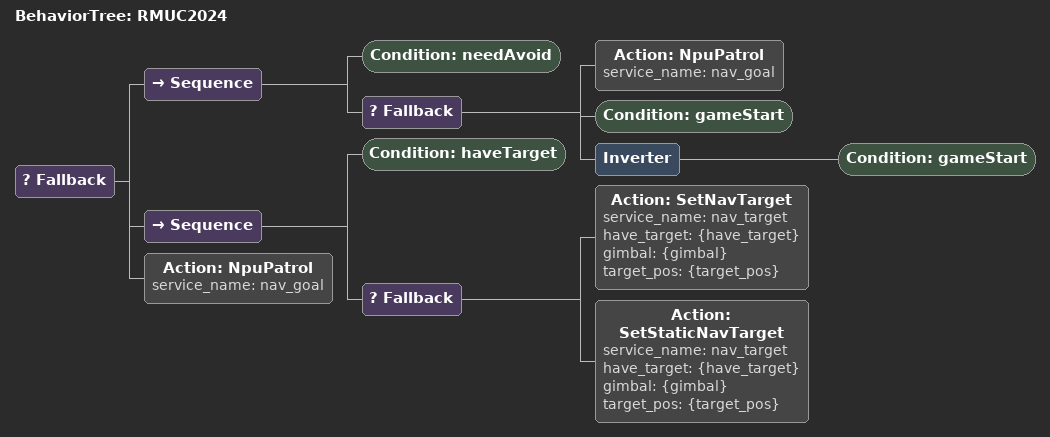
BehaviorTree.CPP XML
<?xml version="1.0"?>
<root main_tree_to_execute="RMUC2024">
  <!-- ///// 此树用于测试 ///// -->
  <BehaviorTree ID="RMUC2024">
    <Fallback>
          <Sequence>
            <Condition ID="needAvoid"/>
            <Fallback>
              <Action ID="NpuPatrol" service_name="nav_goal"/>
              <Condition ID="gameStart"/> <!-- TODO : 强制正确 -->
              <Inverter>
                <Condition ID="gameStart"/> <!-- TODO : 强制正确 -->
              </Inverter>
            </Fallback>
          </Sequence>

          <Sequence>
            <Condition ID="haveTarget"/>
            <Fallback>
              <Action ID="SetNavTarget" service_name="nav_target"
                have_target="{have_target}"
                gimbal="{gimbal}"
                target_pos="{target_pos}"
              />
              <Action ID="SetStaticNavTarget" service_name="nav_target"
                have_target="{have_target}"
                gimbal="{gimbal}"
                target_pos="{target_pos}"
              />
            </Fallback>
          </Sequence>

          <Action ID="NpuPatrol" service_name="nav_goal"/>

    </Fallback>
  </BehaviorTree>

</root>
